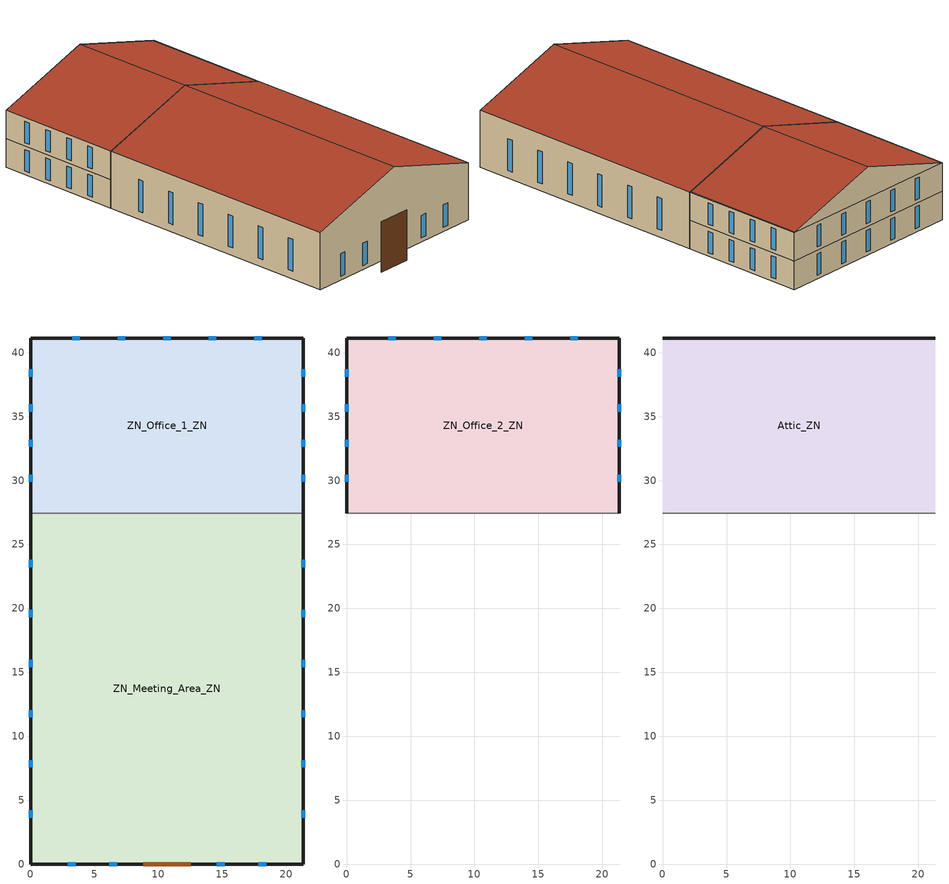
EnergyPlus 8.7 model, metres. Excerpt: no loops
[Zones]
ZN_Meeting_Area_ZN
 floor ground (Typical Insulated Carpeted 6in Slab Floor): 21.34,27.43 21.34,0 0,0 0,27.43 z0
 wall outside (Typical Insulated Exterior Mass Wall adj ext wall insulation adj ext wall insulation): 21.34,0 21.34,27.43 / 0,27.43 0,0 z0:6.1; 0,0,6.1 0,0,0 21.34,0,0 21.34,0,6.1 10.67,0,9.43
 wall to ZN_Office_1_ZN (Typical Interior Wall): 21.34,27.43 0,27.43 z0:3.05
 wall to ZN_Office_2_ZN (Typical Interior Wall): 21.34,27.43 0,27.43 z3.05:6.1
 wall to Attic_ZN (Typical Interior Wall): 21.34,27.43,6.1 0,27.43,6.1 10.67,27.43,9.43
 window (Window U-0.620788435 and Window SHGC 0.407 1): 21.34,3.63 21.34,4.2 / 21.34,7.55 21.34,8.12 / 21.34,11.47 21.34,12.04 / 21.34,15.39 21.34,15.96 / 21.34,19.31 21.34,19.88 / 21.34,23.23 21.34,23.8 / 0,23.8 0,23.23 / 0,19.88 0,19.31 / 0,15.96 0,15.39 / 0,12.04 0,11.47 / 0,8.12 0,7.55 / 0,4.2 0,3.63 z0.82:4.24; 2.91,0 3.54,0 / 6.14,0 6.77,0 / 14.57,0 15.19,0 / 17.79,0 18.42,0 z0.42:2.81
 door (Typical Insulated Metal Door R-1.43): 8.83,0 12.51,0 z-1.26:4.16
 roof outside (Typical IEAD Roof R-10.0 adj roof insulation adj roof insulation): 21.34,27.43,6.1 10.67,27.43,9.43 10.67,0,9.43 21.34,0,6.1; 0,0,6.1 10.67,0,9.43 10.67,27.43,9.43 0,27.43,6.1
ZN_Office_1_ZN
 floor ground (Typical Insulated Carpeted 6in Slab Floor): 21.34,41.15 21.34,27.43 0,27.43 0,41.15 z0
 wall outside (Typical Insulated Exterior Mass Wall adj ext wall insulation adj ext wall insulation): 21.34,27.43 21.34,41.15 0,41.15 0,27.43 z0:3.05
 window (Window U-0.620788435 and Window SHGC 0.407 1): 21.34,29.89 21.34,30.46 / 21.34,32.63 21.34,33.2 / 21.34,35.38 21.34,35.95 / 21.34,38.12 21.34,38.69 / 18.07,41.15 17.49,41.15 / 14.51,41.15 13.94,41.15 / 10.95,41.15 10.38,41.15 / 7.4,41.15 6.83,41.15 / 3.84,41.15 3.27,41.15 / 0,38.69 0,38.12 / 0,35.95 0,35.38 / 0,33.2 0,32.63 / 0,30.46 0,29.89 z0.38:2.67
ZN_Office_2_ZN
 floor to ZN_Office_1_ZN (Typical Interior Floor): 21.34,41.15 21.34,27.43 0,27.43 0,41.15 z3.05
 wall outside (Typical Insulated Exterior Mass Wall adj ext wall insulation adj ext wall insulation): 21.34,27.43 21.34,41.15 0,41.15 0,27.43 z3.05:6.1
 window (Window U-0.620788435 and Window SHGC 0.407 1): 21.34,29.89 21.34,30.46 / 21.34,32.63 21.34,33.2 / 21.34,35.38 21.34,35.95 / 21.34,38.12 21.34,38.69 / 18.07,41.15 17.49,41.15 / 14.51,41.15 13.94,41.15 / 10.95,41.15 10.38,41.15 / 7.4,41.15 6.83,41.15 / 3.84,41.15 3.27,41.15 / 0,38.69 0,38.12 / 0,35.95 0,35.38 / 0,33.2 0,32.63 / 0,30.46 0,29.89 z3.43:5.71
Attic_ZN
 floor to ZN_Office_2_ZN (Typical Interior Floor): 21.34,27.43 0,27.43 0,41.15 21.34,41.15 z6.1
 wall outside (Typical Insulated Exterior Mass Wall adj ext wall insulation adj ext wall insulation): 21.34,41.15,6.1 0,41.15,6.1 10.67,41.15,9.43
 roof outside (Typical IEAD Roof R-10.0 adj roof insulation adj roof insulation): 21.34,27.43,6.1 10.67,27.43,9.43 10.67,41.15,9.43 21.34,41.15,6.1; 10.67,41.15,9.43 0,41.15,6.1 0,27.43,6.1 10.67,27.43,9.43
[Building]
90.1-2004-Worship-ASHRAE 169-2006-5A: Terrain=City
[Site:Location]
BURLINGTON INTL AP: Latitude {deg}=44.467; Longitude {deg}=-73.15; Time Zone {hr}=-5; Elevation {m}=101
[SizingPeriod:DesignDay] Day of Month=21; Dry-Bulb Temperature Range Modifier Type=DefaultMultipliers; Humidity Condition Type=Wetbulb; Barometric Pressure {Pa}=100118; Rain Indicator=No; Snow Indicator=No; Daylight Saving Time Indicator=No
Name | Month | Day Type | Maximum Dry-Bulb Temperature {C} | Daily Dry-Bulb Temperature Range {deltaC} | Wetbulb or DewPoint at Maximum Dry-Bulb {C} | Wind Speed {m/s} | Wind Direction {deg} | Solar Model Indicator | ASHRAE Clear Sky Optical Depth for Beam Irradiance (taub) | ASHRAE Clear Sky Optical Depth for Diffuse Irradiance (taud) | Sky Clearness
Burlington International Ap Ann Clg .4% Condns DB=>MWB | 7 | SummerDesignDay | 31.3 | 10.7 | 21.7 | 4.5 | 170 | ASHRAETau | 0.459 | 2.002
Burlington International Ap Ann Htg 99.6% Condns DB | 1 | WinterDesignDay | -22.4 | 0 | -22.4 | 3 | 60 | ASHRAEClearSky |  |  | 0
[Material] Thermal Absorptance=0.9
Name | Roughness | Thickness {m} | Conductivity {W/m-K} | Density {kg/m3} | Specific Heat {J/kg-K} | Solar Absorptance | Visible Absorptance
1/2IN Gypsum | Smooth | 0.0127 | 0.16 | 784.9 | 830 | 0.4 | 0.4
100mm Normalweight concrete floor | MediumSmooth | 0.1016 | 2.31 | 2322 | 832 | 0.7 | 0.7
1IN Stucco | Smooth | 0.0253 | 0.6918 | 1858 | 837 | 0.7 | 0.92
6 in. Normalweight Concrete Floor | MediumRough | 0.1524 | 2.31 | 2322 | 832 | 0.7 | 0.7
8IN CONCRETE HW RefBldg | Rough | 0.2032 | 1.311 | 2240 | 836.8 | 0.7 | 0.7
F08 Metal surface; Metal Roof Surface | Smooth | 0.0008 | 45.28 | 7824 | 500 | 0.7 | 0.7
G01 13mm gypsum board | Smooth | 0.0127 | 0.16 | 800 | 1090 | 0.7 | 0.5
Roof Membrane | VeryRough | 0.0095 | 0.16 | 1121.29 | 1460 | 0.7 | 0.7
Std Wood 6inch | MediumSmooth | 0.15 | 0.12 | 540 | 1210 | 0.7 | 0.7
[Material:NoMass] Thermal Absorptance=0.9; Solar Absorptance=0.7
Name | Roughness | Thermal Resistance {m2-K/W} | Visible Absorptance
CP02 CARPET PAD | VeryRough | 0.21648 | 0.8
Typical Carpet Pad | Smooth | 0.21648 | 0.8
Typical Insulation R-0.58 | Smooth | 0.101875 | 0.7
Typical Insulation R-1.96_R-value 4.511641298 (ft^2*h*R/Btu)_R-value 4.51 (ft^2*h*R/Btu) | Smooth | 0.794257 | 0.7
Typical Insulation R-8.88_R-value 15.53485575 (ft^2*h*R/Btu)_R-value 15.53 (ft^2*h*R/Btu) | Smooth | 2.73499 | 0.7
[WindowMaterial:SimpleGlazingSystem]
Simple Glazing Material U-0.620788435 and SHGC 0.407 1: U-Factor {W/m2-K}=3.525; Solar Heat Gain Coefficient=0.407
[Construction]
InteriorFurnishings: Std Wood 6inch
Typical IEAD Roof R-10.0 adj roof insulation adj roof insulation: Roof Membrane, Typical Insulation R-8.88_R-value 15.53485575 (ft^2*h*R/Btu)_R-value 15.53 (ft^2*h*R/Btu), Metal Roof Surface
Typical Insulated Carpeted 6in Slab Floor: 6 in. Normalweight Concrete Floor, Typical Carpet Pad
Typical Insulated Exterior Mass Wall adj ext wall insulation adj ext wall insulation: 1IN Stucco, 8IN CONCRETE HW RefBldg, Typical Insulation R-1.96_R-value 4.511641298 (ft^2*h*R/Btu)_R-value 4.51 (ft^2*h*R/Btu), 1/2IN Gypsum
Typical Insulated Metal Door R-1.43: F08 Metal surface, Typical Insulation R-0.58
Typical Interior Floor: 100mm Normalweight concrete floor, CP02 CARPET PAD
Typical Interior Wall: G01 13mm gypsum board, G01 13mm gypsum board
Window U-0.620788435 and Window SHGC 0.407 1: Simple Glazing Material U-0.620788435 and SHGC 0.407 1
[Zone]
Attic_ZN: Part of Total Floor Area=No
ZN_Meeting_Area_ZN; ZN_Office_2_ZN: 
ZN_Office_1_ZN: Multiplier=1
[InternalMass] Construction=InteriorFurnishings
Name | Zone | Surface Area {m2}
ZN_Meeting_Area Mass | ZN_Meeting_Area_ZN | 1170.58
ZN_Office_1 Mass | ZN_Office_1_ZN | 585.289
ZN_Office_2 Mass | ZN_Office_2_ZN | 585.289
[ZoneInfiltration:DesignFlowRate] Schedule=Worship_MEETING_INF_SCH; Design Flow Rate Calculation Method=Flow/ExteriorArea; Flow per Exterior Surface Area {m3/s-m2}=0.0005; Constant Term Coefficient=0; Velocity Term Coefficient=0.224
Name | Zone or ZoneList
ZN_Meeting_Area Infiltration | ZN_Meeting_Area_ZN
ZN_Office_1 Infiltration | ZN_Office_1_ZN
ZN_Office_2 Infiltration | ZN_Office_2_ZN
[AvailabilityManager:Scheduled] Schedule=Always On Discrete
MZ Packaged Rooftop Air Conditioner Availability Manager; Air Loop HVAC Outdoor Air System 1 Availability Manager; OFFICE Packaged Rooftop Air Conditioner Availability Manager; Air Loop HVAC Outdoor Air System 2 Availability Manager
[Exterior:Lights]
NonDimming Exterior Lights Def: Schedule=Worship Exterior_Lgt_ALWAYS_ON; Design Level {W}=2500; Control Option=AstronomicalClock
[Schedule:Day:Interval]
Schedule Day 17: No, 00:15, 1, 00:30, 1, 00:45, 1, 01:00, 1, 01:15, 1, 01:30, 1, 01:45, 1, 02:00, 1, 02:15, 1, 02:30, 1, 02:45, 1, 03:00, 1, 03:15, 1, 03:30, 1, 03:45, 1, 04:00, 1, 04:15, 1, 04:30, 1, 04:45, 1, 05:00, 1, 05:15, 0.25, 05:30, 0.25, 05:45, 0.25, 06:00, 0.25, 06:15, 0.25, 06:30, 0.25, 06:45, 0.25, 07:00, 0.25, 07:15, 0.25, 07:30, 0.25, 07:45, 0.25, 08:00, 0.25, 08:15, 0.25, 08:30, 0.25, 08:45, 0.25, 09:00, 0.25, 09:15, 0.25, 09:30, 0.25, 09:45, 0.25, 10:00, 0.25, 10:15, 0.25, 10:30, 0.25, 10:45, 0.25, 11:00, 0.25, 11:15, 0.25, 11:30, 0.25, 11:45, 0.25, 12:00, 0.25, 12:15, 0.25, 12:30, 0.25, 12:45, 0.25, 13:00, 0.25, 13:15, 0.25, 13:30, 0.25, 13:45, 0.25, 14:00, 0.25, 14:15, 0.25, 14:30, 0.25, 14:45, 0.25, 15:00, 0.25, 15:15, 0.25, 15:30, 0.25, 15:45, 0.25, 16:00, 0.25, 16:15, 0.25, 16:30, 0.25, 16:45, 0.25, 17:00, 0.25, 17:15, 0.25, 17:30, 0.25, 17:45, 0.25, 18:00, 0.25, 18:15, 0.25, 18:30, 0.25, 18:45, 0.25, 19:00, 0.25, 19:15, 0.25, 19:30, 0.25, 19:45, 0.25, 20:00, 0.25, 20:15, 0.25, 20:30, 0.25, 20:45, 0.25, 21:00, 0.25, 21:15, 0.25, 21:30, 0.25, 21:45, 0.25, 22:00, 0.25, 22:15, 0.25, 22:30, 0.25, 22:45, 0.25, 23:00, 0.25, 23:15, 1, 23:30, 1, 23:45, 1, 24:00, 1
Schedule Day 20; Schedule Day 21: No, 00:15, 1, 00:30, 1, 00:45, 1, 01:00, 1, 01:15, 1, 01:30, 1, 01:45, 1, 02:00, 1, 02:15, 1, 02:30, 1, 02:45, 1, 03:00, 1, 03:15, 1, 03:30, 1, 03:45, 1, 04:00, 1, 04:15, 1, 04:30, 1, 04:45, 1, 05:00, 1, 05:15, 1, 05:30, 1, 05:45, 1, 06:00, 1, 06:15, 0.25, 06:30, 0.25, 06:45, 0.25, 07:00, 0.25, 07:15, 0.25, 07:30, 0.25, 07:45, 0.25, 08:00, 0.25, 08:15, 0.25, 08:30, 0.25, 08:45, 0.25, 09:00, 0.25, 09:15, 0.25, 09:30, 0.25, 09:45, 0.25, 10:00, 0.25, 10:15, 0.25, 10:30, 0.25, 10:45, 0.25, 11:00, 0.25, 11:15, 0.25, 11:30, 0.25, 11:45, 0.25, 12:00, 0.25, 12:15, 0.25, 12:30, 0.25, 12:45, 0.25, 13:00, 0.25, 13:15, 0.25, 13:30, 0.25, 13:45, 0.25, 14:00, 0.25, 14:15, 0.25, 14:30, 0.25, 14:45, 0.25, 15:00, 0.25, 15:15, 0.25, 15:30, 0.25, 15:45, 0.25, 16:00, 0.25, 16:15, 0.25, 16:30, 0.25, 16:45, 0.25, 17:00, 0.25, 17:15, 0.25, 17:30, 0.25, 17:45, 0.25, 18:00, 0.25, 18:15, 0.25, 18:30, 0.25, 18:45, 0.25, 19:00, 0.25, 19:15, 0.25, 19:30, 0.25, 19:45, 0.25, 20:00, 0.25, 20:15, 0.25, 20:30, 0.25, 20:45, 0.25, 21:00, 0.25, 21:15, 0.25, 21:30, 0.25, 21:45, 0.25, 22:00, 0.25, 22:15, 0.25, 22:30, 0.25, 22:45, 0.25, 23:00, 0.25, 23:15, 1, 23:30, 1, 23:45, 1, 24:00, 1
Schedule Day 43; Schedule Day 45; Schedule Day 46: No, 00:15, 1, 00:30, 1, 00:45, 1, 01:00, 1, 01:15, 1, 01:30, 1, 01:45, 1, 02:00, 1, 02:15, 1, 02:30, 1, 02:45, 1, 03:00, 1, 03:15, 1, 03:30, 1, 03:45, 1, 04:00, 1, 04:15, 1, 04:30, 1, 04:45, 1, 05:00, 1, 05:15, 1, 05:30, 1, 05:45, 1, 06:00, 1, 06:15, 1, 06:30, 1, 06:45, 1, 07:00, 1, 07:15, 1, 07:30, 1, 07:45, 1, 08:00, 1, 08:15, 1, 08:30, 1, 08:45, 1, 09:00, 1, 09:15, 1, 09:30, 1, 09:45, 1, 10:00, 1, 10:15, 1, 10:30, 1, 10:45, 1, 11:00, 1, 11:15, 1, 11:30, 1, 11:45, 1, 12:00, 1, 12:15, 1, 12:30, 1, 12:45, 1, 13:00, 1, 13:15, 1, 13:30, 1, 13:45, 1, 14:00, 1, 14:15, 1, 14:30, 1, 14:45, 1, 15:00, 1, 15:15, 1, 15:30, 1, 15:45, 1, 16:00, 1, 16:15, 1, 16:30, 1, 16:45, 1, 17:00, 1, 17:15, 1, 17:30, 1, 17:45, 1, 18:00, 1, 18:15, 1, 18:30, 1, 18:45, 1, 19:00, 1, 19:15, 1, 19:30, 1, 19:45, 1, 20:00, 1, 20:15, 1, 20:30, 1, 20:45, 1, 21:00, 1, 21:15, 1, 21:30, 1, 21:45, 1, 22:00, 1, 22:15, 1, 22:30, 1, 22:45, 1, 23:00, 1, 23:15, 1, 23:30, 1, 23:45, 1, 24:00, 1
[Schedule:Week:Daily]
Schedule:Week:Daily {165388d4-1d1b-486e-9a83-ea49d204a63b}: Schedule Day 43, Schedule Day 43, Schedule Day 43, Schedule Day 43, Schedule Day 43, Schedule Day 43, Schedule Day 43, Schedule Day 43, Schedule Day 45, Schedule Day 46, Schedule Day 43, Schedule Day 43
Schedule:Week:Daily {517a1e6d-5d79-41db-929f-873790e59fc0}: Schedule Day 20, Schedule Day 17, Schedule Day 17, Schedule Day 17, Schedule Day 17, Schedule Day 17, Schedule Day 21, Schedule Day 17, Schedule Day 17, Schedule Day 17, Schedule Day 17, Schedule Day 17
[Schedule:Year]
Worship Exterior_Lgt_ALWAYS_ON: Schedule:Week:Daily {165388d4-1d1b-486e-9a83-ea49d204a63b}, 1, 1, 12, 31
Worship_MEETING_INF_SCH: Schedule:Week:Daily {517a1e6d-5d79-41db-929f-873790e59fc0}, 1, 1, 12, 31
[Schedule:Constant]
Always On Discrete: Hourly Value=1
